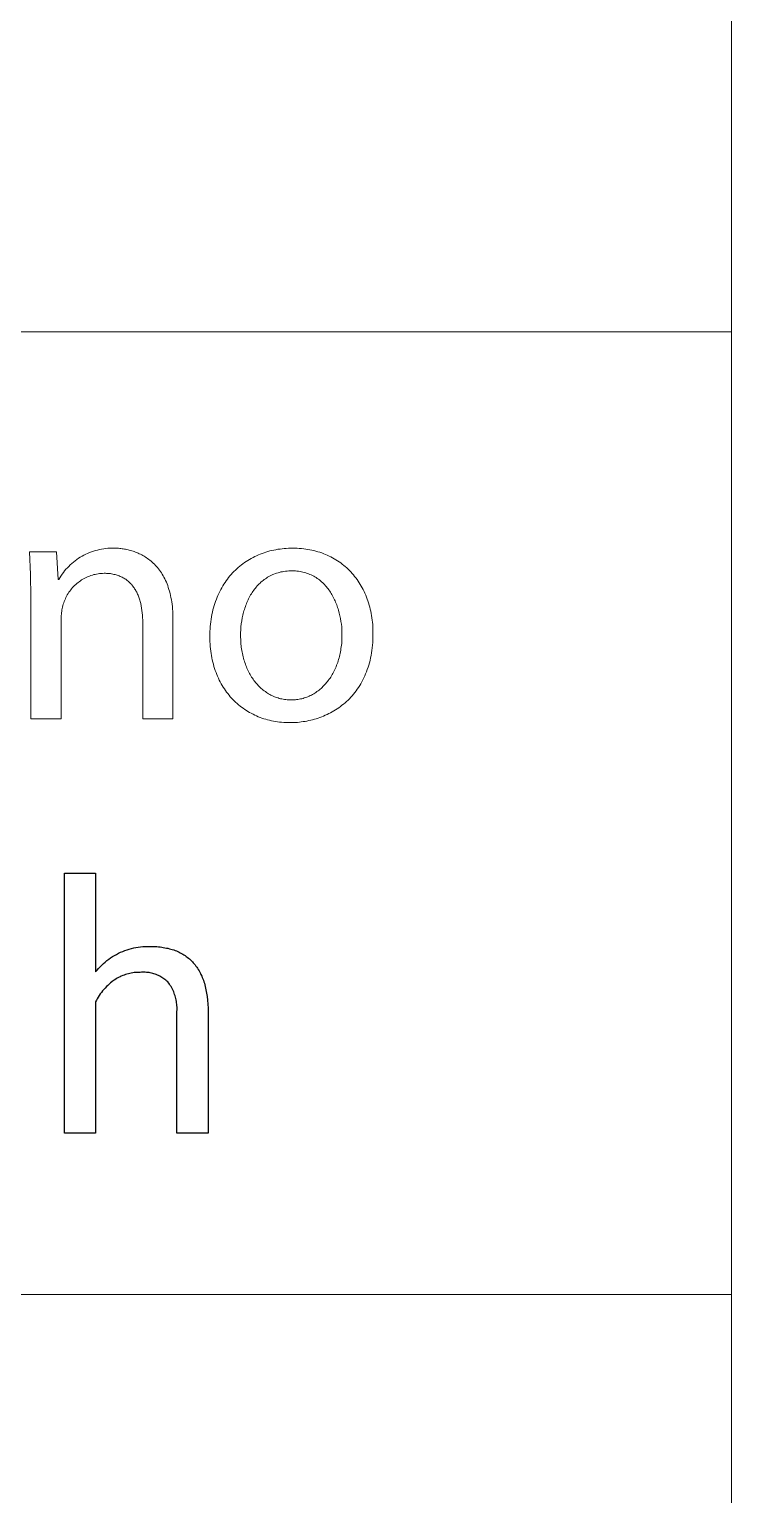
# Model space of a CAD drawing. Header units: millimetres. Extents: x 0 to 3480, y 0 to 2432.
# Drawn here: x 3406.2 to 3477.1, y 271.6 to 419.6 of the extents above; entities that cross this region are included whole.
import ezdxf

# ---------------------------------------------------------------- set-up
doc = ezdxf.new("R2010")
doc.units = ezdxf.units.MM
doc.header["$MEASUREMENT"] = 0
doc.layers.add('Domyślny', color=7, linetype='Continuous', true_color=0x000000)

msp = doc.modelspace()

# ---------------------------------------------------------------- linework, layer by layer
at = {"layer": 'Domyślny', "color": 18, "lineweight": 15, "true_color": 0x000000}
for p, q in [((3477.08, 0), (3477.08, 2431.55)), ((3477.08, 389.07), (2165.12, 389.07)), ((3477.08, 389.07), (3477.08, 0)), ((3413.45, 367.13), (3413.66, 367.17)), ((3413.66, 367.17), (3413.87, 367.19)), ((3413.87, 367.19), (3414.08, 367.21)), ((3414.08, 367.21), (3414.29, 367.22)), ((3414.29, 367.22), (3414.5, 367.23)), ((3414.5, 367.23), (3414.72, 367.23)), ((3414.72, 367.23), (3414.83, 367.22)), ((3414.83, 367.22), (3414.94, 367.22)), ((3414.94, 367.22), (3415.05, 367.22)), ((3415.05, 367.22), (3415.17, 367.21)), ((3415.17, 367.21), (3415.28, 367.2)), ((3415.28, 367.2), (3415.4, 367.19)), ((3415.4, 367.19), (3415.52, 367.17)), ((3415.52, 367.17), (3415.64, 367.15)), ((3415.64, 367.15), (3415.76, 367.14)), ((3431.47, 367.14), (3431.68, 367.17)), ((3431.68, 367.17), (3431.89, 367.19)), ((3431.89, 367.19), (3432.1, 367.2)), ((3432.1, 367.2), (3432.32, 367.22)), ((3432.32, 367.22), (3432.53, 367.22)), ((3432.53, 367.22), (3432.75, 367.23)), ((3432.75, 367.23), (3432.98, 367.22)), ((3432.98, 367.22), (3433.2, 367.22)), ((3433.2, 367.22), (3433.42, 367.2)), ((3433.42, 367.2), (3433.64, 367.19)), ((3433.64, 367.19), (3433.86, 367.16)), ((3433.86, 367.16), (3434.07, 367.14)), ((3406.28, 364.57), (3406.17, 366.85)), ((3406.17, 366.85), (3408.9, 366.85)), ((3408.9, 366.85), (3409.06, 364.05)), ((3410.29, 365.54), (3410.45, 365.68)), ((3410.45, 365.68), (3410.61, 365.82)), ((3410.61, 365.82), (3410.78, 365.95)), ((3410.78, 365.95), (3410.95, 366.08)), ((3410.95, 366.08), (3411.12, 366.2)), ((3411.12, 366.2), (3411.3, 366.31)), ((3411.3, 366.31), (3411.48, 366.42)), ((3411.48, 366.42), (3411.66, 366.52)), ((3411.66, 366.52), (3411.85, 366.61)), ((3411.85, 366.61), (3412.04, 366.7)), ((3412.04, 366.7), (3412.24, 366.78)), ((3412.24, 366.78), (3412.44, 366.86)), ((3412.44, 366.86), (3412.64, 366.93)), ((3412.64, 366.93), (3412.84, 366.99)), ((3412.84, 366.99), (3413.04, 367.04)), ((3413.04, 367.04), (3413.25, 367.09)), ((3413.25, 367.09), (3413.45, 367.13)), ((3415.76, 367.14), (3415.88, 367.11)), ((3415.88, 367.11), (3416.01, 367.09)), ((3416.01, 367.09), (3416.13, 367.06)), ((3416.13, 367.06), (3416.25, 367.03)), ((3416.25, 367.03), (3416.38, 367)), ((3416.38, 367), (3416.5, 366.96)), ((3416.5, 366.96), (3416.63, 366.92)), ((3416.63, 366.92), (3416.75, 366.88)), ((3416.75, 366.88), (3416.88, 366.83)), ((3416.88, 366.83), (3417, 366.78)), ((3417, 366.78), (3417.13, 366.73)), ((3417.13, 366.73), (3417.25, 366.67)), ((3417.25, 366.67), (3417.37, 366.61)), ((3417.37, 366.61), (3417.5, 366.55)), ((3417.5, 366.55), (3417.62, 366.48)), ((3417.62, 366.48), (3417.74, 366.41)), ((3417.74, 366.41), (3417.86, 366.34)), ((3417.86, 366.34), (3417.98, 366.26)), ((3417.98, 366.26), (3418.1, 366.18)), ((3418.1, 366.18), (3418.22, 366.09)), ((3418.22, 366.09), (3418.33, 366)), ((3418.33, 366), (3418.45, 365.91)), ((3418.45, 365.91), (3418.56, 365.81)), ((3418.56, 365.81), (3418.67, 365.71)), ((3418.67, 365.71), (3418.78, 365.6)), ((3427.73, 365.66), (3427.89, 365.77)), ((3427.89, 365.77), (3428.06, 365.88)), ((3428.06, 365.88), (3428.22, 365.99)), ((3428.22, 365.99), (3428.4, 366.09)), ((3428.4, 366.09), (3428.57, 366.19)), ((3428.57, 366.19), (3428.75, 366.29)), ((3428.75, 366.29), (3428.93, 366.38)), ((3428.93, 366.38), (3429.11, 366.46)), ((3429.11, 366.46), (3429.29, 366.55)), ((3429.29, 366.55), (3429.48, 366.62)), ((3429.48, 366.62), (3429.67, 366.69)), ((3429.67, 366.69), (3429.86, 366.76)), ((3429.86, 366.76), (3430.05, 366.83)), ((3430.05, 366.83), (3430.25, 366.88)), ((3430.25, 366.88), (3430.45, 366.94)), ((3430.45, 366.94), (3430.65, 366.99)), ((3430.65, 366.99), (3430.85, 367.03)), ((3430.85, 367.03), (3431.05, 367.07)), ((3431.05, 367.07), (3431.26, 367.11)), ((3431.26, 367.11), (3431.47, 367.14)), ((3434.07, 367.14), (3434.28, 367.1)), ((3434.28, 367.1), (3434.49, 367.07)), ((3434.49, 367.07), (3434.7, 367.02)), ((3434.7, 367.02), (3434.9, 366.98)), ((3434.9, 366.98), (3435.1, 366.92)), ((3435.1, 366.92), (3435.3, 366.87)), ((3435.3, 366.87), (3435.49, 366.81)), ((3435.49, 366.81), (3435.69, 366.74)), ((3435.69, 366.74), (3435.88, 366.67)), ((3435.88, 366.67), (3436.06, 366.6)), ((3436.06, 366.6), (3436.25, 366.52)), ((3436.25, 366.52), (3436.43, 366.43)), ((3436.43, 366.43), (3436.6, 366.35)), ((3436.6, 366.35), (3436.78, 366.25)), ((3436.78, 366.25), (3436.95, 366.16)), ((3436.95, 366.16), (3437.12, 366.06)), ((3437.12, 366.06), (3437.28, 365.95)), ((3437.28, 365.95), (3437.45, 365.84)), ((3437.45, 365.84), (3437.61, 365.73)), ((3437.61, 365.73), (3437.76, 365.61)), ((3406.31, 362.29), (3406.28, 364.57)), ((3409.13, 364.05), (3409.24, 364.23)), ((3409.24, 364.23), (3409.35, 364.41)), ((3409.35, 364.41), (3409.47, 364.59)), ((3409.47, 364.59), (3409.59, 364.76)), ((3409.59, 364.76), (3409.72, 364.92)), ((3409.72, 364.92), (3409.85, 365.09)), ((3409.85, 365.09), (3410, 365.24)), ((3410, 365.24), (3410.14, 365.39)), ((3410.14, 365.39), (3410.29, 365.54)), ((3411.82, 364.23), (3411.69, 364.16)), ((3411.96, 364.3), (3411.82, 364.23)), ((3412.09, 364.36), (3411.96, 364.3)), ((3412.23, 364.41), (3412.09, 364.36)), ((3412.37, 364.46), (3412.23, 364.41)), ((3412.52, 364.51), (3412.37, 364.46)), ((3412.66, 364.55), (3412.52, 364.51)), ((3412.81, 364.58), (3412.66, 364.55)), ((3412.95, 364.61), (3412.81, 364.58)), ((3413.1, 364.64), (3412.95, 364.61)), ((3413.25, 364.66), (3413.1, 364.64)), ((3413.4, 364.67), (3413.25, 364.66)), ((3413.55, 364.68), (3413.4, 364.67)), ((3413.7, 364.69), (3413.55, 364.68)), ((3413.83, 364.69), (3413.7, 364.69)), ((3413.96, 364.68), (3413.83, 364.69)), ((3414.09, 364.67), (3413.96, 364.68)), ((3414.22, 364.66), (3414.09, 364.67)), ((3414.34, 364.65), (3414.22, 364.66)), ((3414.46, 364.63), (3414.34, 364.65)), ((3414.58, 364.61), (3414.46, 364.63)), ((3414.7, 364.58), (3414.58, 364.61)), ((3414.81, 364.56), (3414.7, 364.58)), ((3414.92, 364.53), (3414.81, 364.56)), ((3415.03, 364.5), (3414.92, 364.53)), ((3415.13, 364.46), (3415.03, 364.5)), ((3415.23, 364.42), (3415.13, 364.46)), ((3415.33, 364.38), (3415.23, 364.42)), ((3415.43, 364.34), (3415.33, 364.38)), ((3415.53, 364.29), (3415.43, 364.34)), ((3415.62, 364.24), (3415.53, 364.29)), ((3415.71, 364.19), (3415.62, 364.24)), ((3415.8, 364.14), (3415.71, 364.19)), ((3418.78, 365.6), (3418.89, 365.49)), ((3418.89, 365.49), (3419, 365.38)), ((3419, 365.38), (3419.1, 365.26)), ((3419.1, 365.26), (3419.2, 365.13)), ((3419.2, 365.13), (3419.3, 365)), ((3419.3, 365), (3419.39, 364.87)), ((3419.39, 364.87), (3419.49, 364.73)), ((3419.49, 364.73), (3419.58, 364.59)), ((3419.58, 364.59), (3419.67, 364.44)), ((3419.67, 364.44), (3419.75, 364.28)), ((3419.75, 364.28), (3419.83, 364.12)), ((3426.16, 364.1), (3426.28, 364.26)), ((3426.28, 364.26), (3426.41, 364.42)), ((3426.41, 364.42), (3426.54, 364.57)), ((3426.54, 364.57), (3426.68, 364.72)), ((3426.68, 364.72), (3426.82, 364.87)), ((3426.82, 364.87), (3426.96, 365.01)), ((3426.96, 365.01), (3427.11, 365.15)), ((3427.11, 365.15), (3427.26, 365.28)), ((3427.26, 365.28), (3427.41, 365.41)), ((3427.41, 365.41), (3427.57, 365.54)), ((3427.57, 365.54), (3427.73, 365.66)), ((3430.1, 364.21), (3429.99, 364.14)), ((3430.22, 364.29), (3430.1, 364.21)), ((3430.34, 364.36), (3430.22, 364.29)), ((3430.47, 364.42), (3430.34, 364.36)), ((3430.6, 364.49), (3430.47, 364.42)), ((3430.73, 364.55), (3430.6, 364.49)), ((3430.86, 364.6), (3430.73, 364.55)), ((3431, 364.65), (3430.86, 364.6)), ((3431.13, 364.7), (3431, 364.65)), ((3431.28, 364.74), (3431.13, 364.7)), ((3431.42, 364.78), (3431.28, 364.74)), ((3431.57, 364.82), (3431.42, 364.78)), ((3431.72, 364.85), (3431.57, 364.82)), ((3431.87, 364.87), (3431.72, 364.85)), ((3432.03, 364.89), (3431.87, 364.87)), ((3432.19, 364.91), (3432.03, 364.89)), ((3432.35, 364.92), (3432.19, 364.91)), ((3432.51, 364.93), (3432.35, 364.92)), ((3432.68, 364.93), (3432.51, 364.93)), ((3432.85, 364.93), (3432.68, 364.93)), ((3433.02, 364.92), (3432.85, 364.93)), ((3433.18, 364.91), (3433.02, 364.92)), ((3433.34, 364.89), (3433.18, 364.91)), ((3433.49, 364.87), (3433.34, 364.89)), ((3433.64, 364.84), (3433.49, 364.87)), ((3433.79, 364.81), (3433.64, 364.84)), ((3433.94, 364.77), (3433.79, 364.81)), ((3434.08, 364.73), (3433.94, 364.77)), ((3434.22, 364.68), (3434.08, 364.73)), ((3434.36, 364.63), (3434.22, 364.68)), ((3434.49, 364.58), (3434.36, 364.63)), ((3434.63, 364.52), (3434.49, 364.58)), ((3434.75, 364.46), (3434.63, 364.52)), ((3434.88, 364.39), (3434.75, 364.46)), ((3435, 364.32), (3434.88, 364.39)), ((3435.12, 364.25), (3435, 364.32)), ((3435.24, 364.17), (3435.12, 364.25)), ((3437.76, 365.61), (3437.91, 365.49)), ((3437.91, 365.49), (3438.06, 365.37)), ((3438.06, 365.37), (3438.21, 365.24)), ((3438.21, 365.24), (3438.35, 365.1)), ((3438.35, 365.1), (3438.49, 364.97)), ((3438.49, 364.97), (3438.62, 364.83)), ((3438.62, 364.83), (3438.76, 364.68)), ((3438.76, 364.68), (3438.88, 364.53)), ((3438.88, 364.53), (3439.01, 364.38)), ((3439.01, 364.38), (3439.13, 364.23)), ((3439.13, 364.23), (3439.25, 364.07)), ((3409.06, 364.05), (3409.13, 364.05)), ((3410.15, 362.77), (3410.07, 362.65)), ((3410.24, 362.89), (3410.15, 362.77)), ((3410.33, 363.01), (3410.24, 362.89)), ((3410.42, 363.13), (3410.33, 363.01)), ((3410.52, 363.24), (3410.42, 363.13)), ((3410.62, 363.35), (3410.52, 363.24)), ((3410.73, 363.46), (3410.62, 363.35)), ((3410.84, 363.56), (3410.73, 363.46)), ((3410.95, 363.66), (3410.84, 363.56)), ((3411.07, 363.75), (3410.95, 363.66)), ((3411.18, 363.84), (3411.07, 363.75)), ((3411.31, 363.93), (3411.18, 363.84)), ((3411.43, 364.01), (3411.31, 363.93)), ((3411.56, 364.09), (3411.43, 364.01)), ((3411.69, 364.16), (3411.56, 364.09)), ((3415.89, 364.08), (3415.8, 364.14)), ((3415.97, 364.02), (3415.89, 364.08)), ((3416.05, 363.96), (3415.97, 364.02)), ((3416.13, 363.89), (3416.05, 363.96)), ((3416.2, 363.83), (3416.13, 363.89)), ((3416.28, 363.76), (3416.2, 363.83)), ((3416.35, 363.69), (3416.28, 363.76)), ((3416.42, 363.62), (3416.35, 363.69)), ((3416.49, 363.54), (3416.42, 363.62)), ((3416.55, 363.46), (3416.49, 363.54)), ((3416.62, 363.38), (3416.55, 363.46)), ((3416.68, 363.3), (3416.62, 363.38)), ((3416.73, 363.22), (3416.68, 363.3)), ((3416.79, 363.13), (3416.73, 363.22)), ((3416.85, 363.04), (3416.79, 363.13)), ((3416.9, 362.95), (3416.85, 363.04)), ((3416.95, 362.86), (3416.9, 362.95)), ((3417, 362.77), (3416.95, 362.86)), ((3417.04, 362.67), (3417, 362.77)), ((3419.83, 364.12), (3419.91, 363.96)), ((3419.91, 363.96), (3419.99, 363.79)), ((3419.99, 363.79), (3420.06, 363.62)), ((3420.06, 363.62), (3420.13, 363.44)), ((3420.13, 363.44), (3420.19, 363.25)), ((3420.19, 363.25), (3420.25, 363.06)), ((3420.25, 363.06), (3420.31, 362.87)), ((3420.31, 362.87), (3420.37, 362.66)), ((3425.29, 362.66), (3425.39, 362.86)), ((3425.39, 362.86), (3425.48, 363.05)), ((3425.48, 363.05), (3425.59, 363.23)), ((3425.59, 363.23), (3425.69, 363.41)), ((3425.69, 363.41), (3425.8, 363.59)), ((3425.8, 363.59), (3425.92, 363.76)), ((3425.92, 363.76), (3426.03, 363.93)), ((3426.03, 363.93), (3426.16, 364.1)), ((3428.65, 362.74), (3428.58, 362.62)), ((3428.73, 362.86), (3428.65, 362.74)), ((3428.81, 362.97), (3428.73, 362.86)), ((3428.89, 363.08), (3428.81, 362.97)), ((3428.98, 363.19), (3428.89, 363.08)), ((3429.07, 363.3), (3428.98, 363.19)), ((3429.16, 363.41), (3429.07, 363.3)), ((3429.25, 363.51), (3429.16, 363.41)), ((3429.35, 363.61), (3429.25, 363.51)), ((3429.45, 363.7), (3429.35, 363.61)), ((3429.55, 363.8), (3429.45, 363.7)), ((3429.66, 363.89), (3429.55, 363.8)), ((3429.76, 363.97), (3429.66, 363.89)), ((3429.88, 364.06), (3429.76, 363.97)), ((3429.99, 364.14), (3429.88, 364.06)), ((3435.35, 364.09), (3435.24, 364.17)), ((3435.46, 364.01), (3435.35, 364.09)), ((3435.57, 363.92), (3435.46, 364.01)), ((3435.67, 363.83), (3435.57, 363.92)), ((3435.78, 363.73), (3435.67, 363.83)), ((3435.87, 363.64), (3435.78, 363.73)), ((3435.97, 363.54), (3435.87, 363.64)), ((3436.06, 363.43), (3435.97, 363.54)), ((3436.16, 363.33), (3436.06, 363.43)), ((3436.24, 363.22), (3436.16, 363.33)), ((3436.33, 363.11), (3436.24, 363.22)), ((3436.41, 363), (3436.33, 363.11)), ((3436.49, 362.88), (3436.41, 363)), ((3436.57, 362.77), (3436.49, 362.88)), ((3436.64, 362.65), (3436.57, 362.77)), ((3439.25, 364.07), (3439.36, 363.9)), ((3439.36, 363.9), (3439.47, 363.74)), ((3439.47, 363.74), (3439.57, 363.57)), ((3439.57, 363.57), (3439.68, 363.39)), ((3439.68, 363.39), (3439.77, 363.22)), ((3439.77, 363.22), (3439.87, 363.04)), ((3439.87, 363.04), (3439.96, 362.85)), ((3439.96, 362.85), (3440.04, 362.67)), ((3406.31, 349.98), (3406.31, 362.29)), ((3409.5, 361.28), (3409.47, 361.14)), ((3409.54, 361.42), (3409.5, 361.28)), ((3409.58, 361.56), (3409.54, 361.42)), ((3409.63, 361.7), (3409.58, 361.56)), ((3409.68, 361.84), (3409.63, 361.7)), ((3409.73, 361.98), (3409.68, 361.84)), ((3409.79, 362.12), (3409.73, 361.98)), ((3409.85, 362.25), (3409.79, 362.12)), ((3409.92, 362.39), (3409.85, 362.25)), ((3409.99, 362.52), (3409.92, 362.39)), ((3410.07, 362.65), (3409.99, 362.52)), ((3417.09, 362.58), (3417.04, 362.67)), ((3417.13, 362.48), (3417.09, 362.58)), ((3417.17, 362.38), (3417.13, 362.48)), ((3417.21, 362.28), (3417.17, 362.38)), ((3417.24, 362.17), (3417.21, 362.28)), ((3417.28, 362.07), (3417.24, 362.17)), ((3417.31, 361.96), (3417.28, 362.07)), ((3417.34, 361.85), (3417.31, 361.96)), ((3417.37, 361.74), (3417.34, 361.85)), ((3417.4, 361.63), (3417.37, 361.74)), ((3417.45, 361.41), (3417.4, 361.63)), ((3417.49, 361.17), (3417.45, 361.41)), ((3420.37, 362.66), (3420.41, 362.46)), ((3420.41, 362.46), (3420.46, 362.24)), ((3420.46, 362.24), (3420.5, 362.02)), ((3420.5, 362.02), (3420.54, 361.8)), ((3420.54, 361.8), (3420.57, 361.57)), ((3420.57, 361.57), (3420.6, 361.33)), ((3420.6, 361.33), (3420.62, 361.09)), ((3424.76, 361.2), (3424.82, 361.42)), ((3424.82, 361.42), (3424.89, 361.64)), ((3424.89, 361.64), (3424.96, 361.85)), ((3424.96, 361.85), (3425.04, 362.06)), ((3425.04, 362.06), (3425.12, 362.26)), ((3425.12, 362.26), (3425.2, 362.46)), ((3425.2, 362.46), (3425.29, 362.66)), ((3427.97, 361.32), (3427.92, 361.18)), ((3428.01, 361.46), (3427.97, 361.32)), ((3428.07, 361.59), (3428.01, 361.46)), ((3428.12, 361.73), (3428.07, 361.59)), ((3428.18, 361.86), (3428.12, 361.73)), ((3428.24, 361.99), (3428.18, 361.86)), ((3428.3, 362.12), (3428.24, 361.99)), ((3428.37, 362.25), (3428.3, 362.12)), ((3428.43, 362.38), (3428.37, 362.25)), ((3428.5, 362.5), (3428.43, 362.38)), ((3428.58, 362.62), (3428.5, 362.5)), ((3436.72, 362.53), (3436.64, 362.65)), ((3436.78, 362.4), (3436.72, 362.53)), ((3436.85, 362.28), (3436.78, 362.4)), ((3436.92, 362.15), (3436.85, 362.28)), ((3436.98, 362.02), (3436.92, 362.15)), ((3437.04, 361.89), (3436.98, 362.02)), ((3437.09, 361.76), (3437.04, 361.89)), ((3437.15, 361.63), (3437.09, 361.76)), ((3437.2, 361.49), (3437.15, 361.63)), ((3437.25, 361.36), (3437.2, 361.49)), ((3437.29, 361.22), (3437.25, 361.36)), ((3440.04, 362.67), (3440.13, 362.48)), ((3440.13, 362.48), (3440.2, 362.28)), ((3440.2, 362.28), (3440.28, 362.09)), ((3440.28, 362.09), (3440.35, 361.89)), ((3440.35, 361.89), (3440.41, 361.69)), ((3440.41, 361.69), (3440.47, 361.48)), ((3440.47, 361.48), (3440.53, 361.27)), ((3440.53, 361.27), (3440.58, 361.06)), ((3409.38, 360.41), (3409.37, 360.27)), ((3409.37, 360.27), (3409.37, 360.12)), ((3409.37, 360.12), (3409.37, 349.98)), ((3409.39, 360.56), (3409.38, 360.41)), ((3409.4, 360.7), (3409.39, 360.56)), ((3409.42, 360.85), (3409.4, 360.7)), ((3409.44, 360.99), (3409.42, 360.85)), ((3409.47, 361.14), (3409.44, 360.99)), ((3417.52, 360.94), (3417.49, 361.17)), ((3417.55, 360.7), (3417.52, 360.94)), ((3417.57, 360.46), (3417.55, 360.7)), ((3417.59, 360.21), (3417.57, 360.46)), ((3417.6, 359.96), (3417.59, 360.21)), ((3417.6, 359.7), (3417.6, 359.96)), ((3420.62, 361.09), (3420.64, 360.84)), ((3420.64, 360.84), (3420.65, 360.58)), ((3420.65, 360.58), (3420.66, 360.32)), ((3420.66, 360.32), (3420.66, 360.05)), ((3420.66, 360.05), (3420.66, 349.98)), ((3424.45, 359.56), (3424.48, 359.8)), ((3424.48, 359.8), (3424.51, 360.05)), ((3424.51, 360.05), (3424.55, 360.28)), ((3424.55, 360.28), (3424.6, 360.52)), ((3424.6, 360.52), (3424.64, 360.75)), ((3424.64, 360.75), (3424.7, 360.98)), ((3424.7, 360.98), (3424.76, 361.2)), ((3427.61, 359.88), (3427.56, 359.58)), ((3427.66, 360.18), (3427.61, 359.88)), ((3427.72, 360.47), (3427.66, 360.18)), ((3427.76, 360.61), (3427.72, 360.47)), ((3427.79, 360.76), (3427.76, 360.61)), ((3427.83, 360.9), (3427.79, 360.76)), ((3427.87, 361.04), (3427.83, 360.9)), ((3427.92, 361.18), (3427.87, 361.04)), ((3437.34, 361.09), (3437.29, 361.22)), ((3437.38, 360.95), (3437.34, 361.09)), ((3437.46, 360.67), (3437.38, 360.95)), ((3437.52, 360.39), (3437.46, 360.67)), ((3437.58, 360.11), (3437.52, 360.39)), ((3437.63, 359.83), (3437.58, 360.11)), ((3437.67, 359.55), (3437.63, 359.83)), ((3440.58, 361.06), (3440.63, 360.85)), ((3440.63, 360.85), (3440.67, 360.63)), ((3440.67, 360.63), (3440.71, 360.41)), ((3440.71, 360.41), (3440.75, 360.19)), ((3440.75, 360.19), (3440.78, 359.96)), ((3440.78, 359.96), (3440.8, 359.74)), ((3417.6, 349.98), (3417.6, 359.7)), ((3424.38, 358.28), (3424.39, 358.54)), ((3424.39, 358.03), (3424.38, 358.28)), ((3424.39, 358.8), (3424.41, 359.06)), ((3424.39, 358.54), (3424.39, 358.8)), ((3424.41, 359.06), (3424.43, 359.31)), ((3424.43, 359.31), (3424.45, 359.56)), ((3427.51, 358.98), (3427.49, 358.68)), ((3427.49, 358.68), (3427.49, 358.38)), ((3427.49, 358.38), (3427.49, 358.21)), ((3427.53, 359.28), (3427.51, 358.98)), ((3427.56, 359.58), (3427.53, 359.28)), ((3437.7, 359.27), (3437.67, 359.55)), ((3437.72, 359), (3437.7, 359.27)), ((3437.73, 358.72), (3437.72, 359)), ((3437.73, 358.45), (3437.73, 358.72)), ((3437.73, 358.28), (3437.73, 358.45)), ((3437.73, 358.1), (3437.73, 358.28)), ((3440.8, 359.74), (3440.83, 359.5)), ((3440.83, 359.5), (3440.84, 359.27)), ((3440.84, 359.27), (3440.85, 359.04)), ((3440.85, 359.04), (3440.86, 358.8)), ((3440.86, 358.27), (3440.85, 357.98)), ((3440.86, 358.8), (3440.86, 358.56)), ((3440.86, 358.56), (3440.86, 358.27)), ((3424.39, 357.78), (3424.39, 358.03)), ((3424.41, 357.54), (3424.39, 357.78)), ((3424.42, 357.3), (3424.41, 357.54)), ((3424.45, 357.06), (3424.42, 357.3)), ((3424.47, 356.83), (3424.45, 357.06)), ((3424.51, 356.6), (3424.47, 356.83)), ((3427.49, 358.21), (3427.5, 358.04)), ((3427.5, 358.04), (3427.5, 357.87)), ((3427.5, 357.87), (3427.51, 357.7)), ((3427.51, 357.7), (3427.53, 357.53)), ((3427.53, 357.53), (3427.54, 357.37)), ((3427.54, 357.37), (3427.56, 357.21)), ((3427.56, 357.21), (3427.59, 357.04)), ((3427.59, 357.04), (3427.61, 356.88)), ((3427.61, 356.88), (3427.64, 356.72)), ((3437.58, 356.76), (3437.61, 356.92)), ((3437.61, 356.92), (3437.63, 357.08)), ((3437.63, 357.08), (3437.66, 357.25)), ((3437.66, 357.25), (3437.68, 357.42)), ((3437.68, 357.42), (3437.7, 357.58)), ((3437.7, 357.58), (3437.71, 357.75)), ((3437.71, 357.75), (3437.72, 357.93)), ((3437.72, 357.93), (3437.73, 358.1)), ((3440.75, 356.9), (3440.71, 356.64)), ((3440.79, 357.16), (3440.75, 356.9)), ((3440.81, 357.43), (3440.79, 357.16)), ((3440.84, 357.7), (3440.81, 357.43)), ((3440.85, 357.98), (3440.84, 357.7)), ((3424.54, 356.37), (3424.51, 356.6)), ((3424.59, 356.15), (3424.54, 356.37)), ((3424.63, 355.93), (3424.59, 356.15)), ((3424.68, 355.71), (3424.63, 355.93)), ((3424.74, 355.49), (3424.68, 355.71)), ((3424.8, 355.28), (3424.74, 355.49)), ((3427.64, 356.72), (3427.67, 356.57)), ((3427.67, 356.57), (3427.7, 356.41)), ((3427.7, 356.41), (3427.74, 356.26)), ((3427.74, 356.26), (3427.78, 356.11)), ((3427.78, 356.11), (3427.82, 355.96)), ((3427.82, 355.96), (3427.87, 355.81)), ((3427.87, 355.81), (3427.92, 355.66)), ((3427.92, 355.66), (3427.97, 355.52)), ((3427.97, 355.52), (3428.02, 355.38)), ((3428.02, 355.38), (3428.07, 355.24)), ((3437.13, 355.25), (3437.19, 355.39)), ((3437.19, 355.39), (3437.25, 355.54)), ((3437.25, 355.54), (3437.3, 355.68)), ((3437.3, 355.68), (3437.34, 355.83)), ((3437.34, 355.83), (3437.39, 355.98)), ((3437.39, 355.98), (3437.43, 356.13)), ((3437.43, 356.13), (3437.47, 356.28)), ((3437.47, 356.28), (3437.51, 356.44)), ((3437.51, 356.44), (3437.55, 356.6)), ((3437.55, 356.6), (3437.58, 356.76)), ((3440.44, 355.42), (3440.37, 355.19)), ((3440.5, 355.65), (3440.44, 355.42)), ((3440.56, 355.89), (3440.5, 355.65)), ((3440.62, 356.13), (3440.56, 355.89)), ((3440.67, 356.38), (3440.62, 356.13)), ((3440.71, 356.64), (3440.67, 356.38)), ((3424.86, 355.07), (3424.8, 355.28)), ((3424.93, 354.87), (3424.86, 355.07)), ((3425.01, 354.67), (3424.93, 354.87)), ((3425.08, 354.47), (3425.01, 354.67)), ((3425.16, 354.28), (3425.08, 354.47)), ((3425.25, 354.09), (3425.16, 354.28)), ((3425.34, 353.9), (3425.25, 354.09)), ((3425.43, 353.71), (3425.34, 353.9)), ((3428.07, 355.24), (3428.13, 355.1)), ((3428.13, 355.1), (3428.19, 354.97)), ((3428.19, 354.97), (3428.25, 354.84)), ((3428.25, 354.84), (3428.32, 354.71)), ((3428.32, 354.71), (3428.39, 354.58)), ((3428.39, 354.58), (3428.46, 354.45)), ((3428.46, 354.45), (3428.53, 354.33)), ((3428.53, 354.33), (3428.6, 354.21)), ((3428.6, 354.21), (3428.68, 354.09)), ((3428.68, 354.09), (3428.76, 353.98)), ((3428.76, 353.98), (3428.84, 353.86)), ((3428.84, 353.86), (3428.93, 353.75)), ((3436.27, 353.75), (3436.35, 353.86)), ((3436.35, 353.86), (3436.44, 353.98)), ((3436.44, 353.98), (3436.52, 354.09)), ((3436.52, 354.09), (3436.59, 354.21)), ((3436.59, 354.21), (3436.67, 354.33)), ((3436.67, 354.33), (3436.74, 354.46)), ((3436.74, 354.46), (3436.82, 354.58)), ((3436.82, 354.58), (3436.88, 354.71)), ((3436.88, 354.71), (3436.95, 354.84)), ((3436.95, 354.84), (3437.01, 354.98)), ((3437.01, 354.98), (3437.08, 355.11)), ((3437.08, 355.11), (3437.13, 355.25)), ((3439.84, 353.91), (3439.74, 353.72)), ((3439.94, 354.11), (3439.84, 353.91)), ((3440.03, 354.32), (3439.94, 354.11)), ((3440.12, 354.53), (3440.03, 354.32)), ((3440.21, 354.74), (3440.12, 354.53)), ((3440.29, 354.96), (3440.21, 354.74)), ((3440.37, 355.19), (3440.29, 354.96)), ((3425.53, 353.53), (3425.43, 353.71)), ((3425.63, 353.36), (3425.53, 353.53)), ((3425.74, 353.18), (3425.63, 353.36)), ((3425.85, 353.02), (3425.74, 353.18)), ((3425.96, 352.85), (3425.85, 353.02)), ((3426.08, 352.69), (3425.96, 352.85)), ((3426.2, 352.53), (3426.08, 352.69)), ((3426.32, 352.38), (3426.2, 352.53)), ((3426.45, 352.22), (3426.32, 352.38)), ((3428.93, 353.75), (3429.01, 353.64)), ((3429.01, 353.64), (3429.1, 353.54)), ((3429.1, 353.54), (3429.19, 353.44)), ((3429.19, 353.44), (3429.28, 353.34)), ((3429.28, 353.34), (3429.38, 353.24)), ((3429.38, 353.24), (3429.47, 353.15)), ((3429.47, 353.15), (3429.57, 353.06)), ((3429.57, 353.06), (3429.67, 352.97)), ((3429.67, 352.97), (3429.77, 352.89)), ((3429.77, 352.89), (3429.88, 352.81)), ((3429.88, 352.81), (3429.99, 352.73)), ((3429.99, 352.73), (3430.09, 352.65)), ((3430.09, 352.65), (3430.2, 352.58)), ((3430.2, 352.58), (3430.32, 352.51)), ((3430.32, 352.51), (3430.43, 352.45)), ((3430.43, 352.45), (3430.55, 352.39)), ((3430.55, 352.39), (3430.66, 352.33)), ((3434.53, 352.33), (3434.64, 352.39)), ((3434.64, 352.39), (3434.76, 352.45)), ((3434.76, 352.45), (3434.87, 352.51)), ((3434.87, 352.51), (3434.98, 352.58)), ((3434.98, 352.58), (3435.09, 352.65)), ((3435.09, 352.65), (3435.2, 352.73)), ((3435.2, 352.73), (3435.31, 352.8)), ((3435.31, 352.8), (3435.41, 352.89)), ((3435.41, 352.89), (3435.52, 352.97)), ((3435.52, 352.97), (3435.62, 353.06)), ((3435.62, 353.06), (3435.72, 353.15)), ((3435.72, 353.15), (3435.81, 353.24)), ((3435.81, 353.24), (3435.91, 353.34)), ((3435.91, 353.34), (3436, 353.44)), ((3436, 353.44), (3436.09, 353.54)), ((3436.09, 353.54), (3436.18, 353.64)), ((3436.18, 353.64), (3436.27, 353.75)), ((3438.9, 352.48), (3438.76, 352.32)), ((3439.03, 352.64), (3438.9, 352.48)), ((3439.16, 352.81), (3439.03, 352.64)), ((3439.28, 352.98), (3439.16, 352.81)), ((3439.4, 353.16), (3439.28, 352.98)), ((3439.52, 353.34), (3439.4, 353.16)), ((3439.63, 353.53), (3439.52, 353.34)), ((3439.74, 353.72), (3439.63, 353.53)), ((3426.58, 352.08), (3426.45, 352.22)), ((3426.72, 351.94), (3426.58, 352.08)), ((3426.85, 351.8), (3426.72, 351.94)), ((3426.99, 351.66), (3426.85, 351.8)), ((3427.14, 351.53), (3426.99, 351.66)), ((3427.29, 351.4), (3427.14, 351.53)), ((3427.44, 351.28), (3427.29, 351.4)), ((3427.59, 351.16), (3427.44, 351.28)), ((3427.75, 351.05), (3427.59, 351.16)), ((3427.91, 350.94), (3427.75, 351.05)), ((3428.07, 350.83), (3427.91, 350.94)), ((3430.66, 352.33), (3430.78, 352.27)), ((3430.78, 352.27), (3430.9, 352.22)), ((3430.9, 352.22), (3431.02, 352.18)), ((3431.02, 352.18), (3431.15, 352.13)), ((3431.15, 352.13), (3431.27, 352.09)), ((3431.27, 352.09), (3431.4, 352.05)), ((3431.4, 352.05), (3431.53, 352.02)), ((3431.53, 352.02), (3431.66, 351.99)), ((3431.66, 351.99), (3431.79, 351.97)), ((3431.79, 351.97), (3431.93, 351.94)), ((3431.93, 351.94), (3432.06, 351.93)), ((3432.06, 351.93), (3432.2, 351.91)), ((3432.2, 351.91), (3432.33, 351.9)), ((3432.33, 351.9), (3432.47, 351.9)), ((3432.47, 351.9), (3432.61, 351.89)), ((3432.61, 351.89), (3432.75, 351.9)), ((3432.75, 351.9), (3432.88, 351.9)), ((3432.88, 351.9), (3433.02, 351.91)), ((3433.02, 351.91), (3433.15, 351.93)), ((3433.15, 351.93), (3433.28, 351.94)), ((3433.28, 351.94), (3433.41, 351.97)), ((3433.41, 351.97), (3433.54, 351.99)), ((3433.54, 351.99), (3433.67, 352.02)), ((3433.67, 352.02), (3433.8, 352.05)), ((3433.8, 352.05), (3433.92, 352.09)), ((3433.92, 352.09), (3434.05, 352.13)), ((3434.05, 352.13), (3434.17, 352.17)), ((3434.17, 352.17), (3434.29, 352.22)), ((3434.29, 352.22), (3434.41, 352.27)), ((3434.41, 352.27), (3434.53, 352.33)), ((3437.08, 350.89), (3436.92, 350.79)), ((3437.25, 351), (3437.08, 350.89)), ((3437.41, 351.11), (3437.25, 351)), ((3437.58, 351.23), (3437.41, 351.11)), ((3437.73, 351.35), (3437.58, 351.23)), ((3437.89, 351.48), (3437.73, 351.35)), ((3438.04, 351.61), (3437.89, 351.48)), ((3438.19, 351.74), (3438.04, 351.61)), ((3438.34, 351.88), (3438.19, 351.74)), ((3438.49, 352.02), (3438.34, 351.88)), ((3438.63, 352.17), (3438.49, 352.02)), ((3438.76, 352.32), (3438.63, 352.17)), ((3409.37, 349.98), (3406.31, 349.98)), ((3420.66, 349.98), (3417.6, 349.98)), ((3428.23, 350.73), (3428.07, 350.83)), ((3428.4, 350.63), (3428.23, 350.73)), ((3428.57, 350.54), (3428.4, 350.63)), ((3428.75, 350.45), (3428.57, 350.54)), ((3428.92, 350.36), (3428.75, 350.45)), ((3429.1, 350.28), (3428.92, 350.36)), ((3429.28, 350.2), (3429.1, 350.28)), ((3429.47, 350.13), (3429.28, 350.2)), ((3429.65, 350.06), (3429.47, 350.13)), ((3429.84, 350), (3429.65, 350.06)), ((3430.03, 349.94), (3429.84, 350)), ((3430.22, 349.89), (3430.03, 349.94)), ((3430.42, 349.84), (3430.22, 349.89)), ((3430.62, 349.79), (3430.42, 349.84)), ((3430.81, 349.75), (3430.62, 349.79)), ((3431.02, 349.72), (3430.81, 349.75)), ((3431.22, 349.69), (3431.02, 349.72)), ((3431.42, 349.66), (3431.22, 349.69)), ((3431.63, 349.64), (3431.42, 349.66)), ((3431.84, 349.62), (3431.63, 349.64)), ((3432.05, 349.61), (3431.84, 349.62)), ((3432.26, 349.6), (3432.05, 349.61)), ((3432.47, 349.6), (3432.26, 349.6)), ((3432.66, 349.6), (3432.47, 349.6)), ((3432.85, 349.61), (3432.66, 349.6)), ((3433.05, 349.62), (3432.85, 349.61)), ((3433.24, 349.63), (3433.05, 349.62)), ((3433.43, 349.65), (3433.24, 349.63)), ((3433.62, 349.67), (3433.43, 349.65)), ((3433.81, 349.7), (3433.62, 349.67)), ((3434, 349.73), (3433.81, 349.7)), ((3434.19, 349.76), (3434, 349.73)), ((3434.38, 349.8), (3434.19, 349.76)), ((3434.57, 349.84), (3434.38, 349.8)), ((3434.76, 349.89), (3434.57, 349.84)), ((3434.95, 349.94), (3434.76, 349.89)), ((3435.13, 350), (3434.95, 349.94)), ((3435.32, 350.06), (3435.13, 350)), ((3435.5, 350.12), (3435.32, 350.06)), ((3435.68, 350.19), (3435.5, 350.12)), ((3435.86, 350.26), (3435.68, 350.19)), ((3436.04, 350.34), (3435.86, 350.26)), ((3436.22, 350.42), (3436.04, 350.34)), ((3436.4, 350.51), (3436.22, 350.42)), ((3436.57, 350.6), (3436.4, 350.51)), ((3436.75, 350.69), (3436.57, 350.6)), ((3436.92, 350.79), (3436.75, 350.69)), ((3173.14, 291.81), (3477.09, 291.81))]:
    msp.add_line(p, q, dxfattribs=at)
at = {"layer": 'Domyślny'}
for p, q in [((3409.69, 308.12), (3409.69, 334.38)), ((3409.69, 334.38), (3412.85, 334.38)), ((3412.85, 334.38), (3412.85, 324.41)), ((3413.99, 325.56), (3414.17, 325.7)), ((3414.17, 325.7), (3414.36, 325.83)), ((3414.36, 325.83), (3414.56, 325.96)), ((3414.56, 325.96), (3414.76, 326.08)), ((3414.76, 326.08), (3414.96, 326.19)), ((3414.96, 326.19), (3415.16, 326.3)), ((3415.16, 326.3), (3415.37, 326.4)), ((3415.37, 326.4), (3415.59, 326.49)), ((3415.59, 326.49), (3415.8, 326.58)), ((3415.8, 326.58), (3416.02, 326.65)), ((3416.02, 326.65), (3416.24, 326.72)), ((3416.24, 326.72), (3416.47, 326.78)), ((3416.47, 326.78), (3416.69, 326.84)), ((3416.69, 326.84), (3416.92, 326.88)), ((3416.92, 326.88), (3417.15, 326.92)), ((3417.15, 326.92), (3417.38, 326.95)), ((3417.38, 326.95), (3417.61, 326.98)), ((3417.61, 326.98), (3417.84, 326.99)), ((3417.84, 326.99), (3418.08, 327)), ((3418.08, 327), (3418.31, 326.99)), ((3418.31, 326.99), (3418.49, 326.99)), ((3418.49, 326.99), (3418.67, 326.99)), ((3418.67, 326.99), (3418.84, 326.98)), ((3418.84, 326.98), (3419.02, 326.97)), ((3419.02, 326.97), (3419.19, 326.95)), ((3419.19, 326.95), (3419.35, 326.94)), ((3419.35, 326.94), (3419.52, 326.91)), ((3419.52, 326.91), (3419.68, 326.89)), ((3419.68, 326.89), (3419.84, 326.86)), ((3419.84, 326.86), (3420, 326.83)), ((3420, 326.83), (3420.15, 326.8)), ((3420.15, 326.8), (3420.3, 326.76)), ((3420.3, 326.76), (3420.45, 326.72)), ((3420.45, 326.72), (3420.59, 326.68)), ((3420.59, 326.68), (3420.73, 326.63)), ((3420.73, 326.63), (3420.87, 326.58)), ((3420.87, 326.58), (3421.01, 326.53)), ((3421.01, 326.53), (3421.14, 326.47)), ((3421.14, 326.47), (3421.27, 326.41)), ((3421.27, 326.41), (3421.4, 326.35)), ((3421.4, 326.35), (3421.53, 326.28)), ((3421.53, 326.28), (3421.65, 326.21)), ((3421.65, 326.21), (3421.77, 326.14)), ((3421.77, 326.14), (3421.88, 326.06)), ((3421.88, 326.06), (3422, 325.98)), ((3422, 325.98), (3422.11, 325.9)), ((3422.11, 325.9), (3422.22, 325.81)), ((3422.22, 325.81), (3422.32, 325.73)), ((3422.32, 325.73), (3422.42, 325.63)), ((3412.85, 324.41), (3412.99, 324.59)), ((3412.99, 324.59), (3413.14, 324.77)), ((3413.14, 324.77), (3413.3, 324.94)), ((3413.3, 324.94), (3413.46, 325.1)), ((3413.46, 325.1), (3413.63, 325.26)), ((3413.63, 325.26), (3413.81, 325.41)), ((3413.81, 325.41), (3413.99, 325.56)), ((3416.16, 324.23), (3416.01, 324.19)), ((3416.3, 324.27), (3416.16, 324.23)), ((3416.45, 324.3), (3416.3, 324.27)), ((3416.6, 324.32), (3416.45, 324.3)), ((3416.75, 324.34), (3416.6, 324.32)), ((3416.9, 324.35), (3416.75, 324.34)), ((3417.05, 324.36), (3416.9, 324.35)), ((3417.2, 324.37), (3417.05, 324.36)), ((3417.35, 324.37), (3417.2, 324.37)), ((3417.48, 324.38), (3417.35, 324.37)), ((3417.61, 324.38), (3417.48, 324.38)), ((3417.73, 324.38), (3417.61, 324.38)), ((3417.86, 324.38), (3417.73, 324.38)), ((3417.99, 324.37), (3417.86, 324.38)), ((3418.11, 324.35), (3417.99, 324.37)), ((3418.24, 324.34), (3418.11, 324.35)), ((3418.36, 324.31), (3418.24, 324.34)), ((3418.49, 324.29), (3418.36, 324.31)), ((3418.61, 324.26), (3418.49, 324.29)), ((3418.73, 324.22), (3418.61, 324.26)), ((3418.85, 324.18), (3418.73, 324.22)), ((3422.42, 325.63), (3422.52, 325.54)), ((3422.52, 325.54), (3422.62, 325.44)), ((3422.62, 325.44), (3422.71, 325.34)), ((3422.71, 325.34), (3422.8, 325.23)), ((3422.8, 325.23), (3422.89, 325.12)), ((3422.89, 325.12), (3422.98, 325.01)), ((3422.98, 325.01), (3423.06, 324.9)), ((3423.06, 324.9), (3423.14, 324.78)), ((3423.14, 324.78), (3423.21, 324.66)), ((3423.21, 324.66), (3423.29, 324.53)), ((3423.29, 324.53), (3423.36, 324.4)), ((3423.36, 324.4), (3423.43, 324.27)), ((3423.43, 324.27), (3423.49, 324.14)), ((3413.8, 322.79), (3413.67, 322.65)), ((3413.93, 322.93), (3413.8, 322.79)), ((3414.07, 323.06), (3413.93, 322.93)), ((3414.21, 323.19), (3414.07, 323.06)), ((3414.35, 323.31), (3414.21, 323.19)), ((3414.5, 323.43), (3414.35, 323.31)), ((3414.65, 323.54), (3414.5, 323.43)), ((3414.78, 323.63), (3414.65, 323.54)), ((3414.91, 323.71), (3414.78, 323.63)), ((3415.04, 323.78), (3414.91, 323.71)), ((3415.17, 323.86), (3415.04, 323.78)), ((3415.31, 323.92), (3415.17, 323.86)), ((3415.44, 323.99), (3415.31, 323.92)), ((3415.58, 324.05), (3415.44, 323.99)), ((3415.72, 324.1), (3415.58, 324.05)), ((3415.87, 324.15), (3415.72, 324.1)), ((3416.01, 324.19), (3415.87, 324.15)), ((3418.97, 324.14), (3418.85, 324.18)), ((3419.09, 324.09), (3418.97, 324.14)), ((3419.2, 324.04), (3419.09, 324.09)), ((3419.32, 323.98), (3419.2, 324.04)), ((3419.43, 323.92), (3419.32, 323.98)), ((3419.54, 323.86), (3419.43, 323.92)), ((3419.64, 323.79), (3419.54, 323.86)), ((3419.75, 323.72), (3419.64, 323.79)), ((3419.85, 323.65), (3419.75, 323.72)), ((3419.95, 323.57), (3419.85, 323.65)), ((3420.05, 323.49), (3419.95, 323.57)), ((3420.14, 323.4), (3420.05, 323.49)), ((3420.23, 323.29), (3420.14, 323.4)), ((3420.31, 323.17), (3420.23, 323.29)), ((3420.39, 323.05), (3420.31, 323.17)), ((3420.47, 322.93), (3420.39, 323.05)), ((3420.54, 322.8), (3420.47, 322.93)), ((3420.61, 322.67), (3420.54, 322.8)), ((3423.49, 324.14), (3423.56, 324)), ((3423.56, 324), (3423.62, 323.86)), ((3423.62, 323.86), (3423.67, 323.72)), ((3423.67, 323.72), (3423.73, 323.57)), ((3423.73, 323.57), (3423.78, 323.42)), ((3423.78, 323.42), (3423.83, 323.27)), ((3423.83, 323.27), (3423.87, 323.11)), ((3423.87, 323.11), (3423.91, 322.95)), ((3423.91, 322.95), (3423.95, 322.78)), ((3423.95, 322.78), (3423.99, 322.62)), ((3412.93, 321.55), (3412.85, 321.38)), ((3412.85, 321.38), (3412.85, 308.12)), ((3413.02, 321.71), (3412.93, 321.55)), ((3413.12, 321.88), (3413.02, 321.71)), ((3413.22, 322.04), (3413.12, 321.88)), ((3413.32, 322.2), (3413.22, 322.04)), ((3413.43, 322.35), (3413.32, 322.2)), ((3413.55, 322.5), (3413.43, 322.35)), ((3413.67, 322.65), (3413.55, 322.5)), ((3420.67, 322.54), (3420.61, 322.67)), ((3420.73, 322.41), (3420.67, 322.54)), ((3420.78, 322.28), (3420.73, 322.41)), ((3420.83, 322.14), (3420.78, 322.28)), ((3420.88, 322), (3420.83, 322.14)), ((3420.92, 321.86), (3420.88, 322)), ((3420.95, 321.72), (3420.92, 321.86)), ((3420.98, 321.58), (3420.95, 321.72)), ((3421.01, 321.44), (3420.98, 321.58)), ((3421.03, 321.3), (3421.01, 321.44)), ((3421.05, 321.15), (3421.03, 321.3)), ((3423.99, 322.62), (3424.02, 322.45)), ((3424.02, 322.45), (3424.06, 322.27)), ((3424.06, 322.27), (3424.08, 322.1)), ((3424.08, 322.1), (3424.11, 321.92)), ((3424.11, 321.92), (3424.15, 321.55)), ((3424.15, 321.55), (3424.18, 321.17)), ((3421.06, 321.01), (3421.05, 321.15)), ((3421.07, 320.87), (3421.06, 321.01)), ((3421.06, 320.43), (3421.07, 320.58)), ((3421.06, 308.12), (3421.06, 320.43)), ((3421.07, 320.72), (3421.07, 320.87)), ((3421.07, 320.58), (3421.07, 320.72)), ((3424.18, 321.17), (3424.21, 320.77)), ((3424.21, 320.77), (3424.21, 320.36)), ((3424.21, 320.36), (3424.21, 308.12)), ((3412.85, 308.12), (3409.69, 308.12)), ((3424.21, 308.12), (3421.06, 308.12))]:
    msp.add_line(p, q, dxfattribs=at)

doc.saveas('drawing.dxf')
